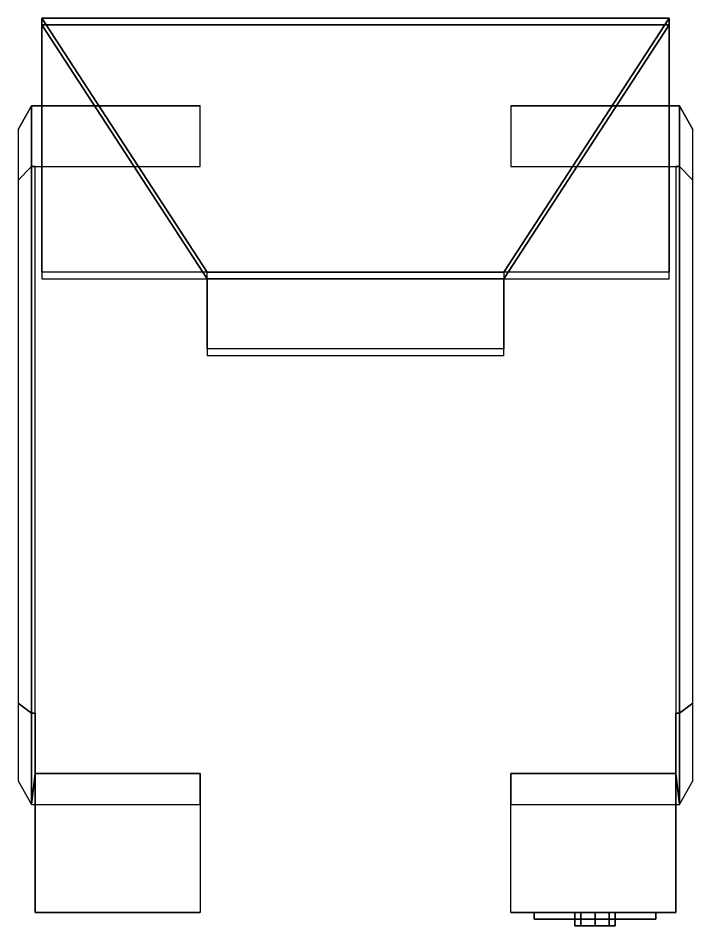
# Model space of a CAD drawing. Extents: x -1.02 to 1.02, y -2.73 to 2.54.
# Drawn here: x -1 to 1, y -2.73 to -0.04 of the extents above; entities that cross this region are included whole.
import ezdxf

# ---------------------------------------------------------------- set-up
doc = ezdxf.new("R2010")
doc.units = 0
doc.layers.get('0').update_dxf_attribs({"linetype": 'CONTINUOUS'})

msp = doc.modelspace()

# ---------------------------------------------------------------- linework, layer by layer
for points in [[(-0.93, -0.04, 2.2), (-0.93, -0.06, 2.2), (0.93, -0.06, 2.2), (0.93, -0.04, 2.2)], [(-0.93, -0.04, 2.2), (-0.44, -0.7923, 1.11), (-0.93, -0.7923, 1.11), (-0.93, -0.04, 2.2)], [(-0.93, -0.3713, 1.72), (-0.93, -0.3913, 1.72), (-0.93, -0.06, 2.2), (-0.93, -0.04, 2.2)], [(-0.44, -0.7923, 1.11), (-0.93, -0.04, 2.2), (0.93, -0.04, 2.2), (0.44, -0.7923, 1.11)], [(0.93, -0.04, 2.2), (0.93, -0.7923, 1.11), (0.44, -0.7923, 1.11), (0.93, -0.04, 2.2)], [(0.93, -0.06, 2.2), (0.93, -0.3913, 1.72), (0.93, -0.3713, 1.72), (0.93, -0.04, 2.2)], [(-0.93, -0.06, 2.2), (-0.93, -0.8123, 1.11), (-0.44, -0.8123, 1.11), (-0.93, -0.06, 2.2)], [(-0.93, -0.06, 2.2), (-0.44, -0.8123, 1.11), (0.44, -0.8123, 1.11), (0.93, -0.06, 2.2)], [(0.93, -0.06, 2.2), (0.44, -0.8123, 1.11), (0.93, -0.8123, 1.11), (0.93, -0.06, 2.2)], [(-1, -0.37, 0.73), (-1, -0.52, 1.03), (-0.96, -0.48, 1.09), (-0.96, -0.3, 0.73)], [(-1, -0.37, 0.5), (-1, -0.37, 0.73), (-0.96, -0.3, 0.73), (-0.96, -0.3, 0.5)], [(-0.96, -0.3, 0.73), (-0.96, -0.48, 1.09), (-0.46, -0.48, 1.09), (-0.46, -0.3, 0.73)], [(-0.96, -0.3, 0.5), (-0.96, -0.3, 0.73), (-0.46, -0.3, 0.73), (-0.46, -0.3, 0.5)], [(0.46, -0.3, 0.73), (0.46, -0.48, 1.09), (0.96, -0.48, 1.09), (0.96, -0.3, 0.73)], [(0.46, -0.3, 0.5), (0.46, -0.3, 0.73), (0.96, -0.3, 0.73), (0.96, -0.3, 0.5)], [(0.96, -0.3, 0.73), (0.96, -0.48, 1.09), (1, -0.52, 1.03), (1, -0.37, 0.73)], [(0.96, -0.3, 0.5), (0.96, -0.3, 0.73), (1, -0.37, 0.73), (1, -0.37, 0.5)], [(-1, -0.52, 1.03), (-1, -2.07, 1.03), (-0.96, -2.1, 1.09), (-0.96, -0.48, 1.09)], [(-0.96, -0.48, 1.09), (-0.96, -2.1, 1.09), (-0.95, -2.1, 1.09), (-0.95, -0.48, 1.09)], [(0.95, -0.48, 1.09), (0.95, -2.1, 1.09), (0.96, -2.1, 1.09), (0.96, -0.48, 1.09)], [(0.96, -0.48, 1.09), (0.96, -2.1, 1.09), (1, -2.07, 1.03), (1, -0.52, 1.03)], [(0.44, -0.7923, 1.11), (0.44, -1.02, 0.78), (-0.44, -1.02, 0.78), (-0.44, -0.7923, 1.11)], [(-0.44, -0.8123, 1.11), (-0.44, -1.04, 0.78), (0.44, -1.04, 0.78), (0.44, -0.8123, 1.11)], [(-1, -2.07, 1.03), (-1, -2.3, 0.57), (-0.96, -2.37, 0.56), (-0.96, -2.1, 1.09)], [(0.96, -2.1, 1.09), (0.96, -2.37, 0.56), (1, -2.3, 0.57), (1, -2.07, 1.03)], [(-0.96, -2.1, 1.09), (-0.96, -2.37, 0.56), (-0.95, -2.2783, 0.74), (-0.95, -2.1, 1.09)], [(-0.95, -2.2783, 0.74), (-0.95, -2.69, 0.74), (-0.95, -2.69, 1.09), (-0.95, -2.1, 1.09)], [(0.95, -2.69, 1.09), (0.95, -2.69, 0.74), (0.95, -2.2783, 0.74), (0.95, -2.1, 1.09)], [(0.95, -2.1, 1.09), (0.95, -2.2783, 0.74), (0.96, -2.37, 0.56), (0.96, -2.1, 1.09)], [(-0.95, -2.2783, 0.74), (-0.96, -2.37, 0.56), (-0.46, -2.37, 0.56), (-0.46, -2.2783, 0.74)], [(-0.46, -2.2783, 0.74), (-0.46, -2.69, 0.74), (-0.95, -2.69, 0.74), (-0.95, -2.2783, 0.74)], [(0.46, -2.2783, 0.74), (0.46, -2.37, 0.56), (0.96, -2.37, 0.56), (0.95, -2.2783, 0.74)], [(0.95, -2.2783, 0.74), (0.95, -2.69, 0.74), (0.46, -2.69, 0.74), (0.46, -2.2783, 0.74)], [(-0.95, -2.69, 1.09), (-0.95, -2.69, 0.74), (-0.46, -2.69, 0.74), (-0.46, -2.69, 1.09)], [(0.46, -2.69, 1.09), (0.46, -2.69, 0.74), (0.53, -2.69, 0.76), (0.53, -2.69, 1.09)], [(0.95, -2.69, 0.74), (0.89, -2.69, 0.76), (0.53, -2.69, 0.76), (0.46, -2.69, 0.74)], [(0.53, -2.69, 0.76), (0.53, -2.71, 0.76), (0.53, -2.71, 1.12), (0.53, -2.69, 1.12)], [(0.89, -2.69, 0.76), (0.89, -2.71, 0.76), (0.53, -2.71, 0.76), (0.53, -2.69, 0.76)], [(0.53, -2.69, 1.12), (0.53, -2.71, 1.12), (0.89, -2.71, 1.12), (0.89, -2.69, 1.12)], [(0.6676, -2.69, 1.2224), (0.65, -2.69, 1.18), (0.65, -2.73, 1.18), (0.6676, -2.73, 1.2224)], [(0.65, -2.69, 1.18), (0.6676, -2.69, 1.1376), (0.6676, -2.73, 1.1376), (0.65, -2.73, 1.18)], [(0.71, -2.69, 1.24), (0.6676, -2.69, 1.2224), (0.6676, -2.73, 1.2224), (0.71, -2.73, 1.24)], [(0.6676, -2.69, 1.1376), (0.71, -2.69, 1.12), (0.71, -2.73, 1.12), (0.6676, -2.73, 1.1376)], [(0.7524, -2.69, 1.2224), (0.71, -2.69, 1.24), (0.71, -2.73, 1.24), (0.7524, -2.73, 1.2224)], [(0.71, -2.69, 1.12), (0.7524, -2.69, 1.1376), (0.7524, -2.73, 1.1376), (0.71, -2.73, 1.12)], [(0.77, -2.69, 1.18), (0.7524, -2.69, 1.2224), (0.7524, -2.73, 1.2224), (0.77, -2.73, 1.18)], [(0.7524, -2.69, 1.1376), (0.77, -2.69, 1.18), (0.77, -2.73, 1.18), (0.7524, -2.73, 1.1376)], [(0.89, -2.71, 1.12), (0.89, -2.71, 0.76), (0.89, -2.69, 0.76), (0.89, -2.69, 1.12)], [(0.89, -2.69, 1.09), (0.89, -2.69, 0.76), (0.95, -2.69, 0.74), (0.95, -2.69, 1.09)], [(0.53, -2.71, 1.12), (0.53, -2.71, 0.76), (0.89, -2.71, 0.76), (0.89, -2.71, 1.12)], [(0.71, -2.73, 1.24), (0.6676, -2.73, 1.2224), (0.65, -2.73, 1.18), (0.7524, -2.73, 1.2224)], [(0.7524, -2.73, 1.2224), (0.65, -2.73, 1.18), (0.6676, -2.73, 1.1376), (0.77, -2.73, 1.18)], [(0.77, -2.73, 1.18), (0.6676, -2.73, 1.1376), (0.71, -2.73, 1.12), (0.7524, -2.73, 1.1376)]]:
    msp.add_3dface(points)

doc.saveas('drawing.dxf')
